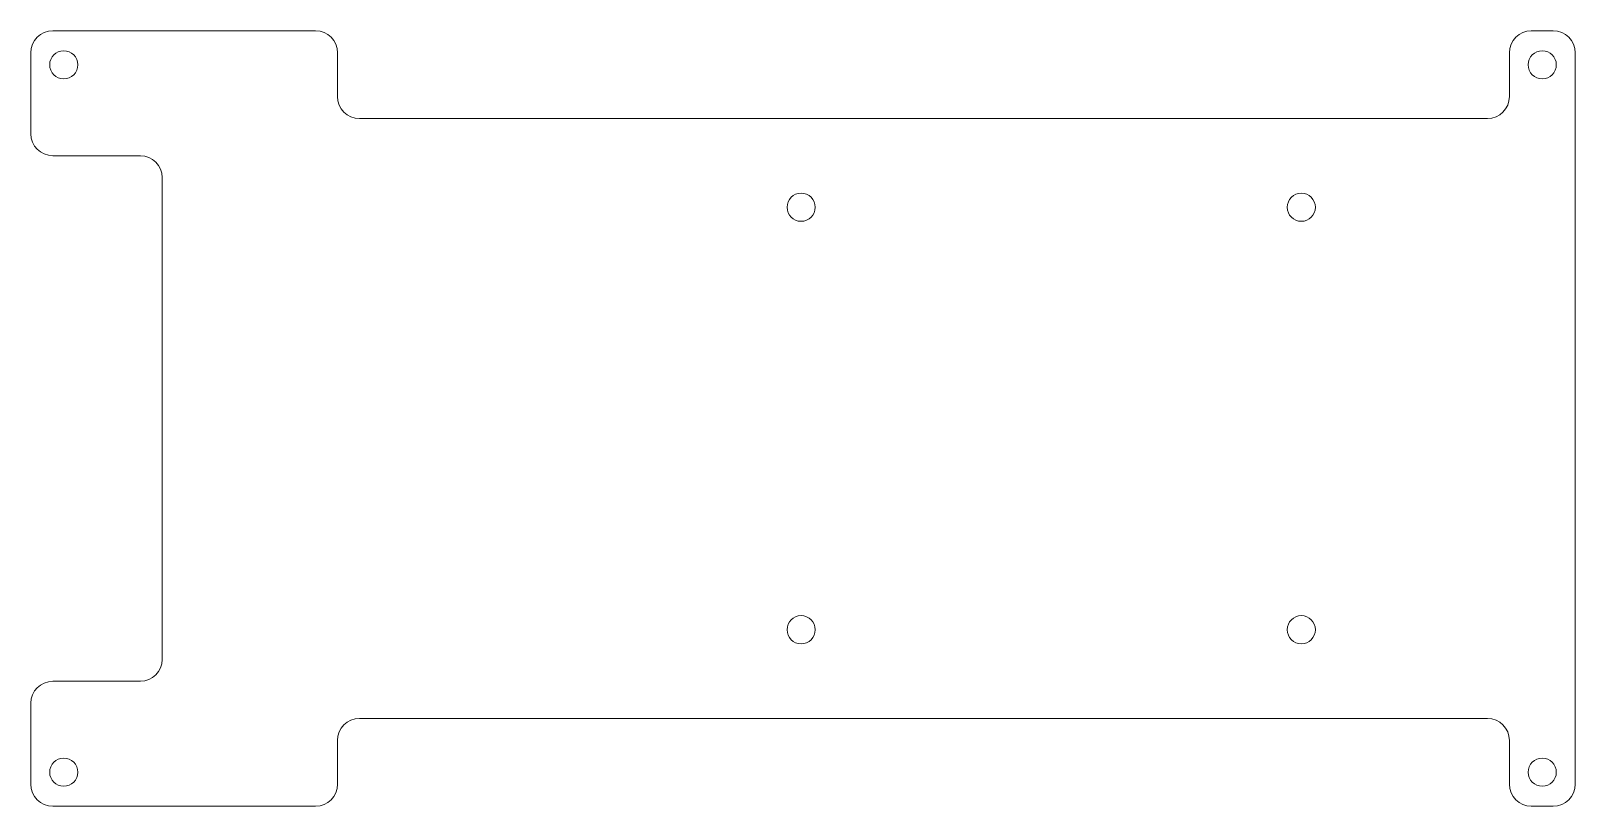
# Model space of a CAD drawing. Header units: inches. Extents: x -3.52 to 3.52, y -1.77 to 1.77.
import ezdxf

# ---------------------------------------------------------------- set-up
doc = ezdxf.new("R2010")
doc.units = ezdxf.units.IN
doc.header["$MEASUREMENT"] = 0

msp = doc.modelspace()

# ---------------------------------------------------------------- linework, layer by layer
at = {"color": 7, "linetype": 'Continuous', "lineweight": 15}
for p, q in [((-3.425, 1.77), (-2.225, 1.77)), ((3.325, 1.77), (3.425, 1.77)), ((-3.525, 1.3), (-3.525, 1.67)), ((-2.125, 1.47), (-2.125, 1.67)), ((3.225, 1.67), (3.225, 1.47)), ((3.525, 1.67), (3.525, -1.67)), ((3.125, 1.37), (-2.025, 1.37)), ((-3.425, 1.2), (-3.025, 1.2)), ((-2.925, 1.1), (-2.925, -1.1)), ((-3.025, -1.2), (-3.425, -1.2)), ((-3.525, -1.67), (-3.525, -1.3)), ((-2.025, -1.37), (3.125, -1.37)), ((-2.125, -1.67), (-2.125, -1.47)), ((3.225, -1.47), (3.225, -1.67)), ((-2.225, -1.77), (-3.425, -1.77)), ((3.425, -1.77), (3.325, -1.77))]:
    msp.add_line(p, q, dxfattribs=at)
for centre, radius in [((-3.375, 1.615), 0.0642), ((3.375, 1.615), 0.0642), ((-0.0085, 0.9646), 0.0642), ((2.275, 0.9646), 0.0642), ((-0.0085, -0.9646), 0.0643), ((2.275, -0.9646), 0.0643), ((-3.375, -1.615), 0.0642), ((3.375, -1.615), 0.0642)]:
    msp.add_circle(centre, radius, dxfattribs=at)
for centre, start, end in [((-3.425, 1.67), 90, 180), ((-2.225, 1.67), 0, 90), ((3.325, 1.67), 90, 180), ((3.425, 1.67), 0, 90), ((-2.025, 1.47), 180, 270), ((3.125, 1.47), 270, 0), ((-3.425, 1.3), 180, 270), ((-3.025, 1.1), 0, 90), ((-3.025, -1.1), 270, 0), ((-3.425, -1.3), 90, 180), ((-2.025, -1.47), 90, 180), ((3.125, -1.47), 0, 90), ((-3.425, -1.67), 180, 270), ((-2.225, -1.67), 270, 0), ((3.325, -1.67), 180, 270), ((3.425, -1.67), 270, 0)]:
    msp.add_arc(centre, 0.1, start, end, dxfattribs=at)

doc.saveas('drawing.dxf')
